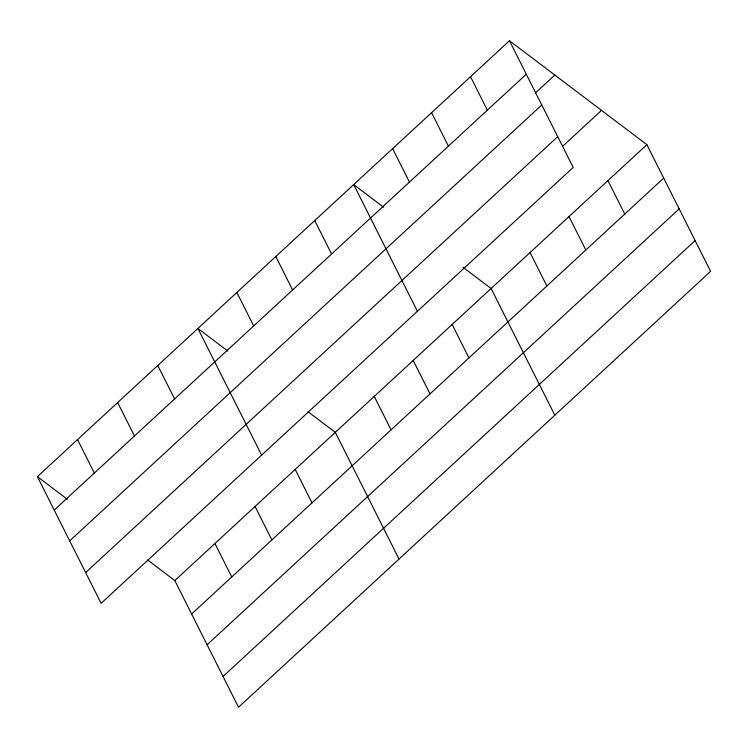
<?xml version="1.0" encoding="UTF-8"?>
<svg xmlns="http://www.w3.org/2000/svg" width="748" height="748" viewBox="0 0 748 748"><rect width="100%" height="100%" fill="white"/><g stroke="black" fill="none" stroke-linecap="round" stroke-linejoin="round"><path stroke-width="1.12" d="M509.472 40.747L573.192 167.44L101.12 603.337L37.4 476.644L509.472 40.747L646.88 144.663L710.6 271.356L238.528 707.253L174.808 580.56L147.599 559.981M54.221 510.099L526.302 74.202M535.344 93.023L554.82 75.043M69.695 540.869L541.776 104.972M85.646 572.566L557.718 136.669M562.59 146.337L601.532 110.367M174.808 580.56L646.88 144.663M191.628 614.005L663.7 178.108M207.103 644.776L679.184 208.879M223.054 676.482L695.126 240.585M383.621 207.224L353.692 184.597L417.412 311.29M462.984 267.251L491.099 288.504L554.82 415.196M227.831 351.074L197.902 328.447L261.622 455.13M308.101 411.783L335.31 432.353L399.03 559.046M37.4 476.644L67.329 499.281M607.937 180.623L624.758 214.078M568.985 216.583L585.815 250.038M470.529 76.707L487.35 110.162M530.042 252.544L546.863 285.998M431.577 112.677L448.407 146.122M392.635 148.637L409.455 182.082M452.147 324.473L468.977 357.918M413.205 360.433L430.025 393.878M314.74 220.557L331.57 254.011M374.262 396.393L391.082 429.838M275.797 256.517L292.618 289.972M236.854 292.477L253.675 325.932M295.189 469.407L312.01 502.852M255.059 506.452L271.879 539.906M157.781 365.491L174.602 398.946M214.938 543.506L231.758 576.96M117.651 402.546L134.472 436M77.53 439.6L94.351 473.045"/></g></svg>
